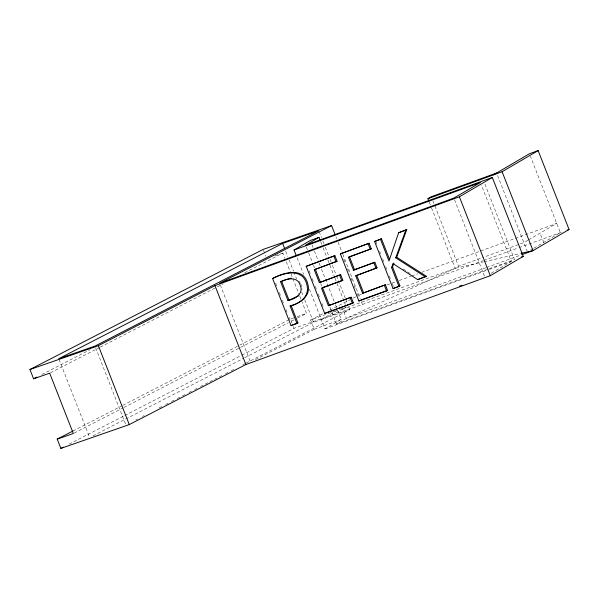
<?xml version="1.0" encoding="UTF-8"?>
<svg xmlns="http://www.w3.org/2000/svg" width="599" height="599" viewBox="0 0 599 599"><rect width="100%" height="100%" fill="white"/><g stroke="black" fill="none" stroke-linecap="round" stroke-linejoin="round"><path stroke-width="0.45" stroke-dasharray="3 2.25" d="M301.731 290.043L302.001 288.523M321.334 319.626L337.544 310.11L346.267 306.95L332.917 314.782M309.398 289.175L324.972 328.911L341.198 319.387L337.544 310.11L310.641 320.023L314.28 329.3L255.511 359.572M331.898 312.169L336.556 324.059L346.349 318.316L455.188 268.315L458.572 266.33L483.82 257.166M527.899 240.266L523.878 242.632L484.688 256.851M528.7 239.795L556.703 223.367L422.153 272.208M491.217 273.204L511.306 261.419L481.409 185.128M530.729 250.023L533.147 248.607M533.949 248.136L560.335 232.652L530.444 156.369M41.885 374.517L90.022 349.726M50.518 372.758L99.479 347.54M100.31 347.113L216.494 287.273M217.317 286.846L223.127 283.859M244.706 272.747L282.878 253.085L284.907 258.251M72.996 431.003L121.964 405.785M122.788 405.358L238.971 345.518M239.802 345.091L288.763 319.873M74.156 433.092L123.117 407.874M123.948 407.447L288.269 322.816M291.586 321.101L294.079 319.821M297.396 318.114L306.523 313.412L302.136 302.21M69.17 444.129L123.941 415.916M124.764 415.489L240.948 355.649M241.779 355.222L294.064 328.297L362.477 304.479L482.951 260.745M310.641 320.023L323.108 313.599M329.757 310.177L349.696 299.904M353.021 298.19L357.176 296.048M92.995 435.885L243.898 358.165M244.729 357.738L313.547 322.292L349.764 309.683L347.727 304.479M135.846 419.862L137.508 419.008M142.48 416.44L144.134 415.586M159.064 407.904L162.381 406.189M165.698 404.482L168.184 403.202M171.501 401.495L173.987 400.214M177.304 398.507L181.452 396.373M182.276 395.946L185.593 394.239M188.91 392.525L191.403 391.244M194.712 389.537L197.206 388.257M200.523 386.55L222.079 375.446M225.396 373.739L227.882 372.458M231.199 370.751L233.685 369.471M242.805 364.769L245.291 363.488M246.122 363.061L349.764 309.683M314.28 329.3L341.198 319.387M358.838 295.195L361.482 294.236M386.984 284.982L395.774 281.785M399.293 280.512L410.727 276.364M411.603 276.042L417.758 273.81M483.835 260.423L518.128 247.971M519.011 247.657L562.955 231.701M485.699 267.783L346.349 318.316L342.71 309.032L455.188 268.315L483.251 261.935M486.575 267.468L520.756 255.077M336.556 324.059L488.207 269.078M489.084 268.764L514.504 259.547L484.606 183.257M324.972 328.911L488.455 269.692M489.338 269.378L511.306 261.419M275.255 255.736L282.878 253.085M293.817 317.837L290.425 319.012L292.08 323.235M297.201 316.654L306.523 313.412M484.149 261.733L520.359 253.504M543.885 242.475L539.969 233.191M403.209 269.011L410.165 273.526M299.103 281.223L300.571 283.597M432.935 200.942L433.931 203.473M434.926 206.004L458.572 266.33M497.619 175.634L527.18 251.071M454.551 199.819L484.449 276.109M429.228 202.08L430.554 205.45M431.55 207.98L455.188 268.315M375.91 241.749L376.913 244.317M379.601 251.168L380.612 253.736M382.626 258.88L384.303 263.163M385.644 266.585L387.321 270.875M389.335 276.012L390.346 278.58M392.36 283.724L393.363 286.292M335.994 236.897L336.675 238.634M338.038 242.116L342.471 253.429M342.815 254.298L360.164 298.572M361.489 301.948L362.477 304.479M343.729 259.315L345.406 263.597M347.42 268.741L348.431 271.31M351.119 278.161L352.122 280.729M354.136 285.873L355.147 288.441M357.161 293.577L358.838 297.86M319.185 231.656L321.566 237.728M322.928 241.195L323.947 243.793M325.302 247.26L328.701 255.93M330.056 259.397L331.082 262.003M332.438 265.469L336.174 275.001M336.518 275.869L345.346 298.414M345.69 299.275L347.39 303.611M320.69 241.689L322.741 246.908M323.078 247.776L327.511 259.09M327.855 259.959L329.555 264.309M329.899 265.185L334.669 277.367M335.013 278.236L336.72 282.586M337.057 283.454L345.241 304.337M311.982 244.849L313.007 247.462M314.37 250.944L318.795 262.25M319.14 263.126L320.166 265.731M321.528 269.213L334.137 301.409M335.5 304.891L336.526 307.504M306.321 246.908L308.365 252.127M308.71 253.003L312.116 261.703M313.479 265.185L314.505 267.79M320.645 283.454L322.007 286.936M329.854 306.95L331.554 311.3M309.204 270.89L310.207 273.458M312.221 278.595L313.898 282.878M315.246 286.307L316.923 290.59M318.264 294.012L319.941 298.295M321.955 303.438L323.632 307.721M297.126 257.847L303.603 274.379M285.686 251.206L287.722 256.402M289.085 259.876L293.503 271.145M293.839 272.006L296.557 278.947M301.656 291.953L303.356 296.28M304.711 299.755L313.547 322.292M286.262 261.703L290.65 272.904M290.987 273.765L299.433 295.314M299.77 296.176L301.799 301.342M263.478 250.247L265.791 256.155M293.405 326.612L294.064 328.297M275.6 283.095L277.285 287.378M279.299 292.522L280.976 296.805M282.316 300.226L283.993 304.509M286.008 309.653L287.018 312.221M289.032 317.365L290.036 319.933M220.305 284.974L250.202 361.264M95.66 347.824L125.558 424.114M59.099 359.572L89.678 437.592M301.065 284.383L301.626 286.869"/><path stroke-width="0.9" d="M389.62 259.554L381.466 238.746L374.592 241.464L393.056 288.576L398.949 286.434L391.574 267.611L392.944 263.567L417.698 279.621L426.323 276.266L396.703 257.248L395.722 257.825L425.342 276.843M398.949 286.434L399.93 285.858L392.547 267.034L393.925 262.991M396.703 257.248L406.788 229.544L398.642 232.726L388.976 260.999L380.485 239.323L381.466 238.746M395.722 257.825L405.808 230.121L406.788 229.544M296.101 255.241L294.057 250.015L310.275 240.499L318.99 237.339L320.353 240.82M318.99 237.339L305.64 245.171L492.318 177.476L523.234 256.372L490.311 275.69L245.882 364.529L129.279 424.586L60.866 448.404L57.227 439.119L72.996 431.003M272.612 278.535L273.586 277.958C285.521 271.819 304.524 266.997 308.043 285.079C310.851 296.453 299.5 303.521 290.081 305.947L296.962 323.505L291.069 325.646L272.612 278.535C284.54 272.388 303.543 267.573 307.062 285.656C309.705 296.355 299.463 304.045 290.081 305.947M306.209 266.323L334.893 255.676L337.072 261.246L314.28 269.752L319.342 282.661L340.644 274.694L342.83 280.265L321.521 288.224L328.379 305.722L351.171 297.224L353.358 302.787L352.377 303.364L324.673 313.434L306.209 266.323L334.893 255.676M280.609 281.77C286.876 278.692 297.276 276.042 300.084 284.959C304.127 293.577 295.255 299.126 287.984 300.601L280.609 281.77L286.472 279.426M428.899 201.234L427.911 198.703L431.28 196.727L496.593 173.021M340.397 253.894L369.089 243.246L371.268 248.817L348.476 257.323L353.537 270.231L374.839 262.265L377.018 267.835L355.716 275.802L362.575 293.293L385.367 284.795L387.546 290.358L386.572 290.934L358.861 301.005L340.397 253.894L369.089 243.246M314.28 269.752L337.072 261.246M348.476 257.323L349.457 256.746L354.511 269.655L353.537 270.231M493.381 174.908L529.419 153.763L538.134 150.596L569.05 229.492L533.028 250.622L521.632 254.755M57.227 439.119L73.325 433.519L49.687 373.192L33.589 378.793L29.95 369.508L98.363 345.69L214.966 285.641L459.396 196.801L492.318 177.476M427.911 198.703L502.112 171.733L538.134 150.596M287.984 300.601L298.519 295.846M319.342 282.661L340.644 274.694M355.716 275.802L377.018 267.835M291.069 325.646L292.05 325.07M391.574 267.611L392.547 267.034M296.962 323.505L297.943 322.928L291.062 305.37M328.379 305.722L351.171 297.224M324.673 313.434L353.358 302.787M362.575 293.293L385.367 284.795M358.861 301.005L359.842 300.428M393.056 288.576L399.93 285.858M417.698 279.621L426.323 276.266M29.95 369.508L263.148 249.409L331.561 225.583L334.968 234.284M282.631 243.404L58.762 358.704L94.979 346.095L318.848 230.787L282.631 243.404L284.667 248.6M33.589 378.793L36.906 377.085M331.561 225.583L219.623 283.237L453.877 198.089L480.391 182.53L294.057 250.015M60.866 448.404L63.359 447.124M374.592 241.464L380.485 239.323M398.642 232.726L405.808 230.121M350.325 256.432L371.268 248.817M354.511 269.655L374.839 262.265M342.83 280.265L322.502 287.655L329.36 305.146M292.896 324.763L297.943 322.928M360.71 300.114L387.546 290.358M567.305 230.121L569.05 229.492M521.489 257.008L523.234 256.372M459.351 286.225L461.979 285.266M287.265 279.209L291.256 278.153M521.265 253.295L533.028 250.622L502.112 171.733M459.396 196.801L490.311 275.69M368.108 243.823L370.287 249.394M384.386 285.371L386.572 290.934M373.858 262.841L376.045 268.412M356.697 275.226L363.556 292.724M333.913 256.252L336.091 261.823M350.19 297.793L352.377 303.364M339.663 275.27L341.849 280.841M315.261 269.176L320.323 282.084M281.59 281.193L288.965 300.024M214.966 285.641L245.882 364.529M98.363 345.69L129.279 424.586"/></g></svg>
